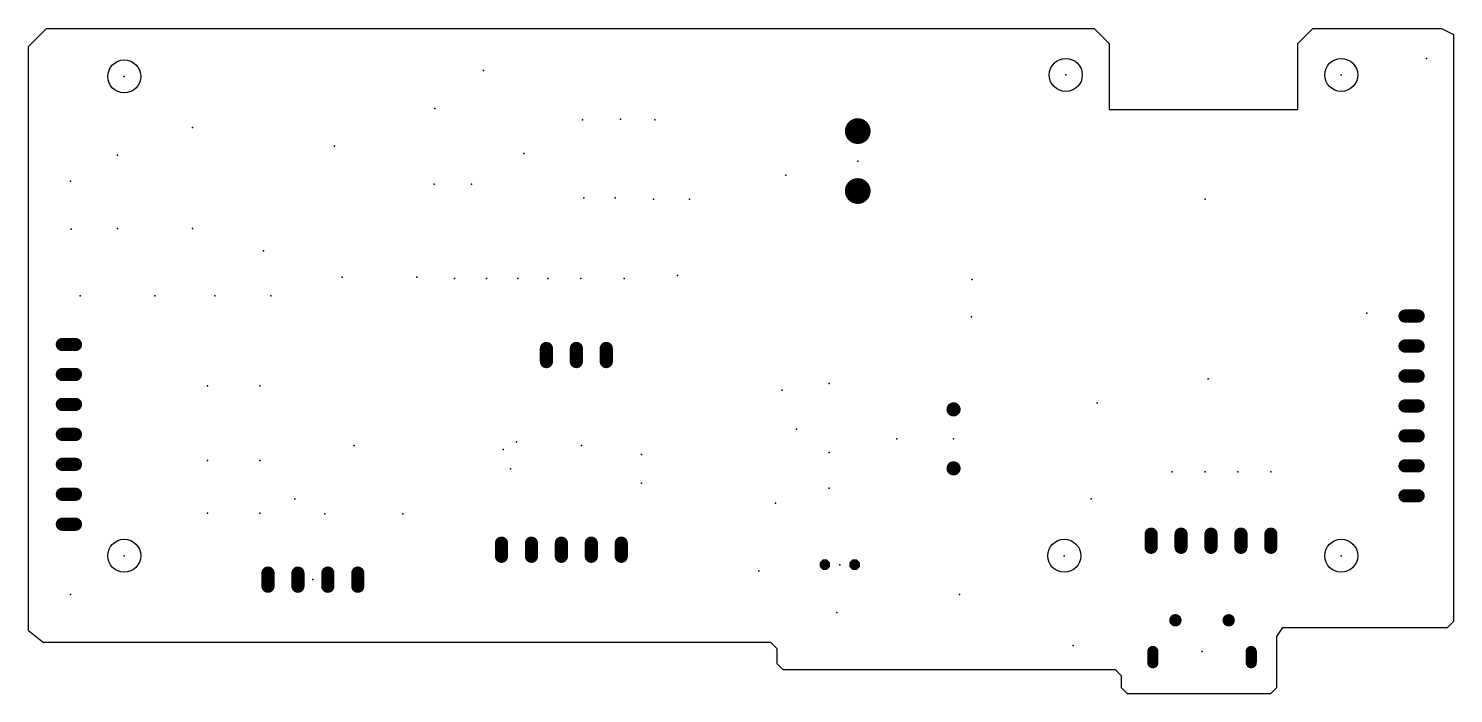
# Model space of a CAD drawing. Extents: x 2 to 123, y -4 to 52.
import ezdxf

# ---------------------------------------------------------------- set-up
doc = ezdxf.new("R2010")
doc.units = 0
for name, color, linetype in [('17', 110, 'CONTINUOUS'), ('20', 53, 'CONTINUOUS'), ('23', 53, 'CONTINUOUS'), ('24', 53, 'CONTINUOUS')]:
    doc.layers.add(name, color=color, linetype=linetype)

# ---------------------------------------------------------------- blocks, each defined once
blk = doc.blocks.new('ROUNDP')
at = {"const_width": 0.5}
blk.add_lwpolyline([(0, -0.25, 1), (0, 0.25, 1), (0, -0.25)], format="xyb", dxfattribs=at)
blk = doc.blocks.new('LONGP100')
at = {"const_width": 1}
blk.add_lwpolyline([(-0.5, 0), (0.5, 0)], dxfattribs=at)
at = {"const_width": 0.5}
for points in [[(-0.5, 0.25, 1), (-0.5, -0.25)], [(0.5, -0.25, 1), (0.5, 0.25)]]:
    blk.add_lwpolyline(points, format="xyb", dxfattribs=at)
blk = doc.blocks.new('OCTAGONP')
at = {"const_width": 0.5}
blk.add_lwpolyline([(-0.25, -0.1036), (-0.25, 0.1036), (-0.1036, 0.25), (0.1036, 0.25), (0.25, 0.1036), (0.25, -0.1036), (0.1036, -0.25), (-0.1036, -0.25), (-0.25, -0.1036), (-0.25, 0.1036)], dxfattribs=at)

msp = doc.modelspace()

# ---------------------------------------------------------------- linework, layer by layer
at = {"layer": '20'}
for p, q in [((3.556, 52.07), (2.032, 50.546)), ((3.556, 52.07), (92.456, 52.07)), ((92.456, 52.07), (93.726, 50.8)), ((109.728, 50.8), (110.998, 52.07)), ((110.998, 52.07), (121.92, 52.07)), ((121.92, 52.07), (122.936, 51.562)), ((93.726, 50.8), (93.726, 45.212)), ((109.728, 45.212), (109.728, 50.8)), ((122.936, 51.562), (122.936, 1.778)), ((2.032, 1.016), (2.032, 50.546)), ((93.726, 45.212), (109.728, 45.212)), ((107.95, 0.508), (108.458, 1.27)), ((108.458, 1.27), (122.428, 1.27)), ((122.428, 1.27), (122.936, 1.778)), ((2.032, 1.016), (3.302, 0)), ((65.024, 0), (3.302, 0)), ((65.024, 0), (65.532, -0.508)), ((107.95, -3.81), (107.95, 0.508)), ((65.532, -0.508), (65.532, -1.778)), ((65.532, -1.778), (66.04, -2.286)), ((66.04, -2.286), (94.234, -2.286)), ((94.234, -2.286), (94.742, -2.794)), ((94.742, -2.794), (94.742, -3.81)), ((94.742, -3.81), (95.25, -4.318)), ((95.25, -4.318), (107.442, -4.318)), ((107.442, -4.318), (107.95, -3.81))]:
    msp.add_line(p, q, dxfattribs=at)
for centre in [(10.16, 48.006), (90.043, 48.133), (113.411, 48.133), (10.16, 7.366), (89.916, 7.366), (113.411, 7.366)]:
    msp.add_circle(centre, 1.4, dxfattribs=at)
at = {"layer": '23'}
for p in [(40.64, 48.514), (120.65, 49.53), (10.16, 48.006), (90.043, 48.133), (113.411, 48.133), (36.5125, 45.2755), (15.9385, 43.688), (49.022, 44.323), (52.2605, 44.3865), (55.1815, 44.323), (9.5885, 41.3385), (28.0035, 42.1005), (44.069, 41.4655), (72.39, 40.8305), (36.449, 38.862), (39.624, 38.862), (66.294, 39.624), (49.149, 37.719), (51.816, 37.719), (55.0545, 37.592), (58.1025, 37.592), (101.854, 37.592), (9.5885, 35.1155), (15.9385, 35.1155), (5.6515, 35.052), (21.971, 33.2105), (28.6385, 30.988), (34.9885, 30.988), (38.1635, 30.861), (40.894, 30.861), (43.561, 30.861), (46.101, 30.861), (48.895, 30.861), (52.578, 30.861), (57.0865, 31.115), (82.1055, 30.7975), (6.4135, 29.4005), (12.7635, 29.4005), (17.8435, 29.4005), (22.606, 29.4005), (115.57, 27.94), (82.042, 27.6225), (48.514, 24.384), (17.2085, 21.7805), (21.6535, 21.7805), (69.977, 21.971), (102.108, 22.352), (65.9765, 21.3995), (92.71, 20.32), (119.38, 20.066), (5.461, 17.653), (43.434, 17.018), (67.183, 18.0975), (75.692, 17.272), (80.518, 17.272), (29.6545, 16.7005), (42.291, 16.383), (48.9585, 16.7005), (54.0385, 15.9385), (69.977, 16.129), (17.2085, 15.4305), (21.6535, 15.4305), (42.926, 14.732), (54.0385, 13.5255), (99.06, 14.478), (101.854, 14.478), (104.648, 14.478), (107.442, 14.478), (69.977, 13.081), (92.202, 12.192), (17.2085, 10.9855), (21.6535, 10.9855), (27.178, 10.922), (33.782, 10.922), (65.405, 11.811), (102.362, 8.636), (10.16, 7.366), (47.244, 7.874), (89.916, 7.366), (113.411, 7.366), (64.008, 6.096), (70.866, 6.604), (26.162, 5.334), (5.588, 4.064), (81.026, 4.064), (70.612, 2.54), (90.678, -0.254), (101.6, -0.762)]:
    msp.add_point(p, dxfattribs=at)
at = {"layer": '24'}
for p in [(5.588, 39.116), (24.638, 12.192)]:
    msp.add_point(p, dxfattribs=at)

# ---------------------------------------------------------------- block references
at = {"layer": '17'}
for name, p, xscale, yscale, rotation in [('ROUNDP', (72.39, 43.3705), 2.1844, 2.1844, 90), ('ROUNDP', (72.39, 43.3705), 2.1844, 2.1844, 90), ('ROUNDP', (72.39, 38.2905), 2.1844, 2.1844, 90), ('ROUNDP', (72.39, 38.2905), 2.1844, 2.1844, 90), ('LONGP100', (45.974, 24.384), 1.1176, 1.1176, 90), ('LONGP100', (45.974, 24.384), 1.1176, 1.1176, 90), ('LONGP100', (48.514, 24.384), 1.1176, 1.1176, 90), ('LONGP100', (48.514, 24.384), 1.1176, 1.1176, 90), ('LONGP100', (51.054, 24.384), 1.1176, 1.1176, 90), ('LONGP100', (51.054, 24.384), 1.1176, 1.1176, 90), ('ROUNDP', (80.518, 19.772), 1.2, 1.2, 270), ('ROUNDP', (80.518, 19.772), 1.2, 1.2, 270), ('ROUNDP', (80.518, 14.772), 1.2, 1.2, 270), ('ROUNDP', (80.518, 14.772), 1.2, 1.2, 270), ('LONGP100', (97.282, 8.636), 1.1176, 1.1176, 270), ('LONGP100', (97.282, 8.636), 1.1176, 1.1176, 270), ('LONGP100', (99.822, 8.636), 1.1176, 1.1176, 270), ('LONGP100', (99.822, 8.636), 1.1176, 1.1176, 270), ('LONGP100', (102.362, 8.636), 1.1176, 1.1176, 270), ('LONGP100', (102.362, 8.636), 1.1176, 1.1176, 270), ('LONGP100', (104.902, 8.636), 1.1176, 1.1176, 270), ('LONGP100', (104.902, 8.636), 1.1176, 1.1176, 270), ('LONGP100', (107.442, 8.636), 1.1176, 1.1176, 270), ('LONGP100', (107.442, 8.636), 1.1176, 1.1176, 270), ('LONGP100', (42.164, 7.874), 1.1176, 1.1176, 90), ('LONGP100', (42.164, 7.874), 1.1176, 1.1176, 90), ('LONGP100', (44.704, 7.874), 1.1176, 1.1176, 90), ('LONGP100', (44.704, 7.874), 1.1176, 1.1176, 90), ('LONGP100', (47.244, 7.874), 1.1176, 1.1176, 90), ('LONGP100', (47.244, 7.874), 1.1176, 1.1176, 90), ('LONGP100', (49.784, 7.874), 1.1176, 1.1176, 90), ('LONGP100', (49.784, 7.874), 1.1176, 1.1176, 90), ('LONGP100', (52.324, 7.874), 1.1176, 1.1176, 90), ('LONGP100', (52.324, 7.874), 1.1176, 1.1176, 90), ('LONGP100', (22.352, 5.334), 1.1176, 1.1176, 90), ('LONGP100', (22.352, 5.334), 1.1176, 1.1176, 90), ('LONGP100', (24.892, 5.334), 1.1176, 1.1176, 90), ('LONGP100', (24.892, 5.334), 1.1176, 1.1176, 90), ('LONGP100', (27.432, 5.334), 1.1176, 1.1176, 90), ('LONGP100', (27.432, 5.334), 1.1176, 1.1176, 90), ('LONGP100', (29.972, 5.334), 1.1176, 1.1176, 90), ('LONGP100', (29.972, 5.334), 1.1176, 1.1176, 90), ('OCTAGONP', (69.596, 6.604), 0.8941, 0.8941, 180), ('OCTAGONP', (69.596, 6.604), 0.8941, 0.8941, 180), ('OCTAGONP', (72.136, 6.604), 0.8941, 0.8941, 180), ('OCTAGONP', (72.136, 6.604), 0.8941, 0.8941, 180), ('ROUNDP', (99.34, 1.888), 1.05, 1.05, 90), ('ROUNDP', (99.34, 1.888), 1.05, 1.05, 90), ('ROUNDP', (103.86, 1.888), 1.05, 1.05, 90), ('ROUNDP', (103.86, 1.888), 1.05, 1.05, 90), ('LONGP100', (97.425, -1.232), 0.95, 0.95, 90), ('LONGP100', (97.425, -1.232), 0.95, 0.95, 90), ('LONGP100', (105.775, -1.232), 0.95, 0.95, 90), ('LONGP100', (105.775, -1.232), 0.95, 0.95, 90)]:
    msp.add_blockref(name, p, dxfattribs=dict(at, xscale=xscale, yscale=yscale, rotation=rotation))
at = {"layer": '17', "xscale": 1.1176, "yscale": 1.1176}
for p in [(119.38, 27.686), (119.38, 27.686), (5.461, 25.273), (5.461, 25.273), (119.38, 25.146), (119.38, 25.146), (5.461, 22.733), (5.461, 22.733), (119.38, 22.606), (119.38, 22.606), (5.461, 20.193), (5.461, 20.193), (119.38, 20.066), (119.38, 20.066), (5.461, 17.653), (5.461, 17.653), (119.38, 17.526), (119.38, 17.526), (5.461, 15.113), (5.461, 15.113), (119.38, 14.986), (119.38, 14.986), (5.461, 12.573), (5.461, 12.573), (119.38, 12.446), (119.38, 12.446), (5.461, 10.033), (5.461, 10.033)]:
    msp.add_blockref('LONGP100', p, dxfattribs=at)

doc.saveas('drawing.dxf')
